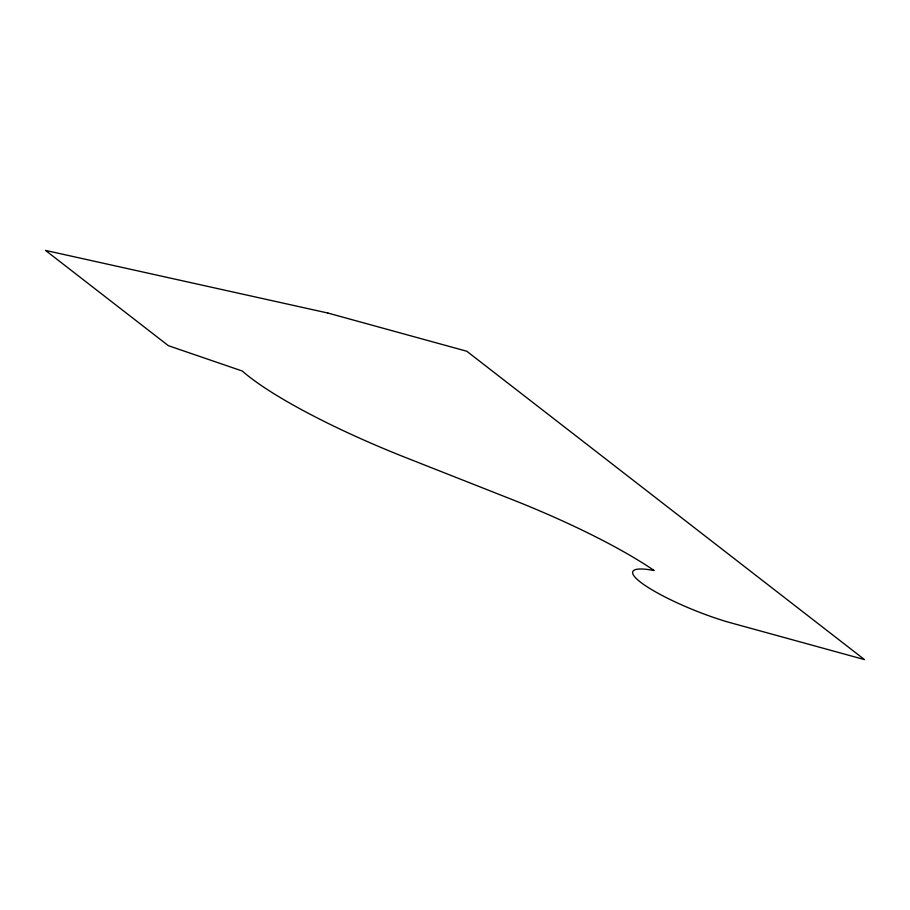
<?xml version="1.0" encoding="UTF-8"?>
<svg xmlns="http://www.w3.org/2000/svg" width="910" height="910" viewBox="0 0 910 910"><rect width="100%" height="100%" fill="white"/><g stroke="black" fill="none" stroke-linecap="round" stroke-linejoin="round"><path stroke-width="1.36" d="M327.907 313.051L45.5 250.409L168.418 345.709L242.242 371.007A202.612 36.229 21.7 0 0 406.315 457.81L510.18 498.782A198.027 35.41 21.7 0 1 654.165 570.536A73.482 13.138 21.7 0 0 643.597 584.425A73.482 13.138 21.7 0 0 727.352 621.883L864.5 659.591L466.762 351.226L327.907 313.051"/></g></svg>
